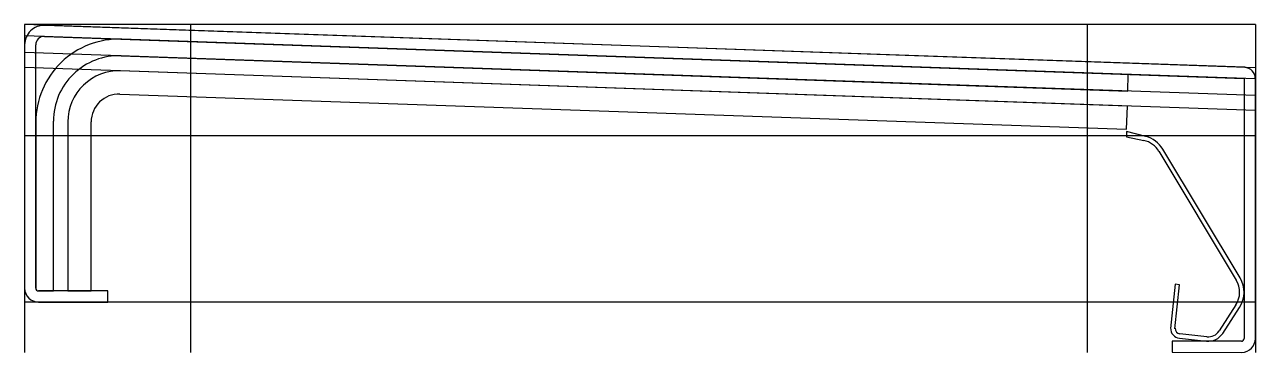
# Model space of a CAD drawing. Extents: x -30 to 193, y -39 to 20.
import ezdxf

# ---------------------------------------------------------------- set-up
doc = ezdxf.new("R2010")
doc.units = 0
doc.layers.get('0').update_dxf_attribs({"linetype": 'CONTINUOUS'})

msp = doc.modelspace()

# ---------------------------------------------------------------- linework, layer by layer
at = {"linetype": 'CONTINUOUS'}
for p, q in [((192.51, 12.24), (-29.59, 20)), ((192.51, 20), (-29.59, 20)), ((-29.59, 20), (-29.59, -39.06)), ((0.41, -39.06), (0.41, 20)), ((162.15, 20), (162.15, -39.06)), ((192.51, 20), (192.51, -39.06)), ((192.51, 10.24), (-29.59, 18)), ((-26.02, 17.87), (190.48, 10.31)), ((190.61, 12.31), (-25.96, 19.87)), ((-29.59, 16.37), (-29.59, -27.5)), ((-27.59, -27.5), (-27.59, 16.37)), ((169.58, 11.04), (-12.05, 17.39)), ((192.51, 7.24), (-29.59, 15)), ((-12.16, 14.39), (169.48, 8.04)), ((192.51, 4.53), (-29.59, 12.28)), ((169.42, 5.33), (-12.26, 11.68)), ((169.48, 8.04), (169.58, 11.04)), ((190.48, 10.31), (190.48, -36.56)), ((192.51, -36.56), (192.51, 10.31)), ((-12.4, 7.48), (169.27, 1.14)), ((169.27, 1.14), (169.42, 5.33)), ((-27.59, 2.39), (-27.59, -27.5)), ((-24.39, -28), (-24.39, 2.59)), ((-21.79, 2.48), (-21.79, -28)), ((-17.59, -28), (-17.59, 2.48)), ((-29.59, 0), (192.51, 0)), ((169.26, 0.72), (169.23, -0.21)), ((172.72, -0.14), (169.26, 0.72)), ((169.23, -0.21), (172.38, -0.88)), ((175.11, -2.83), (189.07, -26.06)), ((189.76, -25.65), (175.79, -2.42)), ((-27.09, -28), (-24.39, -28)), ((-14.59, -28), (-27.09, -28)), ((-21.79, -28), (-17.59, -28)), ((-14.59, -30), (-14.59, -28)), ((178.03, -26.79), (177.19, -34.78)), ((177.99, -34.81), (178.82, -26.88)), ((178.82, -26.88), (178.03, -26.79)), ((192.51, -30), (-29.59, -30)), ((-27.09, -30), (-14.59, -30)), ((188.99, -30.51), (185.95, -35.21)), ((186.61, -35.64), (189.66, -30.95)), ((189.98, -37.06), (177.48, -37.05)), ((177.48, -37.05), (177.48, -39.05)), ((178.82, -36.53), (183.69, -37.04)), ((183.77, -36.25), (178.9, -35.73)), ((177.48, -39.05), (190.04, -39.06))]:
    msp.add_line(p, q, dxfattribs=at)
for centre, radius, start, end in [((-26.09, 16.37), 3.5, 87.8714, 180.0395), ((-26.09, 16.37), 1.5, 87.3252, 180.0624), ((-12.58, 2.39), 15, 87.9751, 179.9976), ((-12.59, 2.6), 11.8, 87.9116, 180.0381), ((-12.58, 2.49), 9.2, 88.0067, 180.0347), ((190.48, 10.31), 2, 359.8788, 86.2733), ((-12.58, 2.48), 5, 87.9369, 180.0371), ((171.51, -4.99), 4.2, 30.922, 78.0026), ((171.5, -4.99), 5, 30.9171, 75.8825), ((185.47, -28.22), 4.2, 326.9749, 30.9652), ((185.47, -28.22), 5, 326.9072, 30.9309), ((-27.09, -27.5), 2.5, 180, 270), ((-27.09, -27.5), 0.5, 180, 270), ((-27.09, -27.5), 0.5, 180, 270), ((179.01, -34.74), 1.8, 177.7741, 263.9843), ((179.01, -34.74), 1, 177.9371, 263.722), ((184.02, -33.96), 2.3, 263.8305, 327.1778), ((184.01, -33.96), 3.1, 264.1287, 327.1023), ((189.98, -36.56), 0.5, 270, 0), ((190.01, -36.56), 2.5, 270.6876, 0.0041)]:
    msp.add_arc(centre, radius, start, end, dxfattribs=at)

doc.saveas('drawing.dxf')
